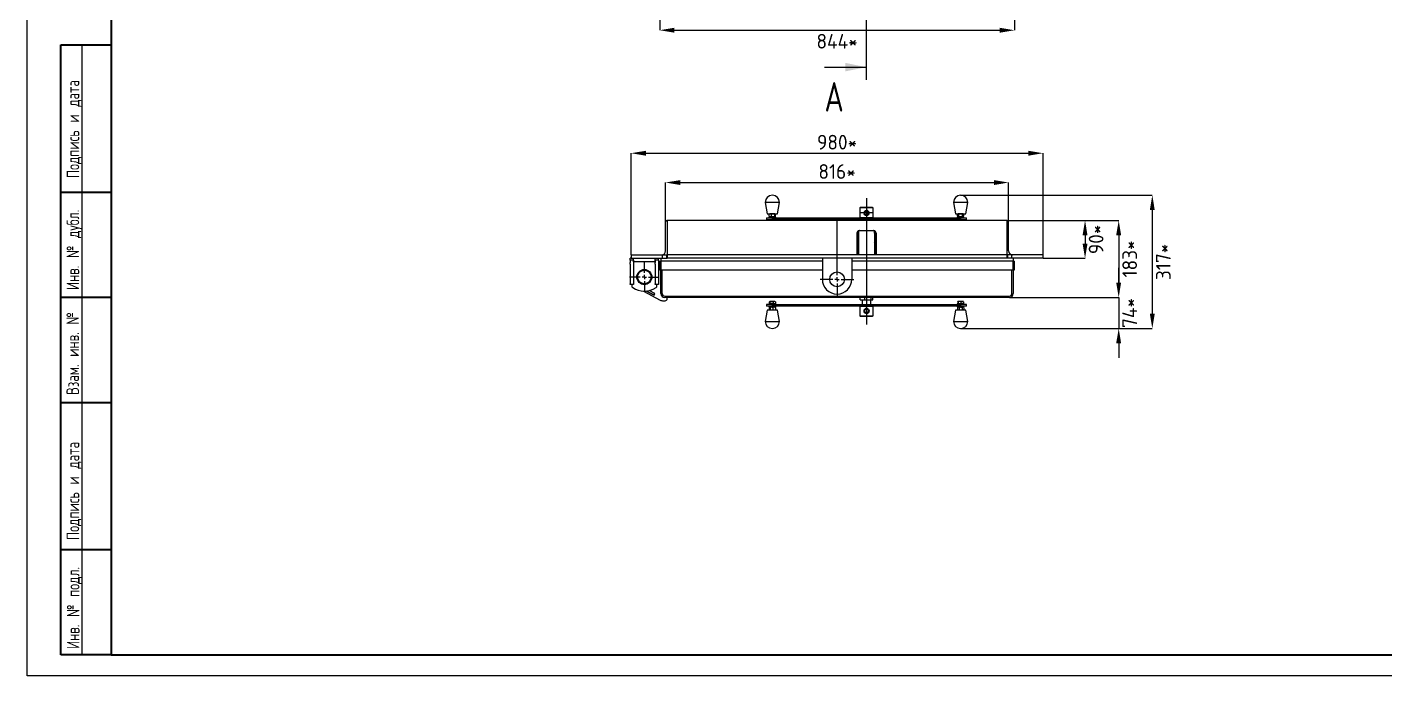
# Model space of a CAD drawing. Header units: millimetres. Extents: x 0 to 594, y 0 to 420.
# Drawn here: x 0 to 323, y 0 to 154.2 of the extents above; entities that cross this region are included whole.
import ezdxf

# ---------------------------------------------------------------- set-up
doc = ezdxf.new("R2010")
doc.units = ezdxf.units.MM
doc.header["$PDSIZE"] = -1
doc.layers.add('FORMAT', color=7, linetype='Continuous')
doc.layers.add('HIDDEN', color=30, linetype='Continuous')
doc.styles.add('GOST-2.304_Type-B', font='')
doc.styles.add('SLDTEXTSTYLE0', font='TXT', dxfattribs={"width": 0.7, "bigfont": 'bigfont'})
doc.styles.add('SLDTEXTSTYLE1', font='TXT', dxfattribs={"width": 0.7})
doc.styles.get('GOST-2.304_Type-B').set_extended_font_data('GOST Common')
doc.dimstyles.new('SLDDIMSTYLE0', dxfattribs={"dimtxt": 3.5, "dimasz": 3.5, "dimexe": 0, "dimexo": 0.0625, "dimgap": 0.875, "dimtad": 2, "dimdec": 1, "dimlfac": 10, "dimrnd": 1e-09, "dimzin": 12, "dimdsep": 46, "dimtxsty": 'SLDTEXTSTYLE1', "dimsah": 1, "dimcen": 0.09, "dimadec": 0, "dimazin": 3, "dimtfac": 1, "dimtdec": 1, "dimtmove": 0, "dimatfit": 0, "dimfxl": 1, "dimfrac": 2, "dimtolj": 1, "dimtzin": 12, "dimarcsym": 0})

# ---------------------------------------------------------------- blocks, each defined once
blk = doc.blocks.new('_D_1')
at = {"layer": 'Defpoints', "color": 0, "transparency": 16777216}
for p in [(150.5, 170.3), (234.9, 170.3), (234.9, 153.5)]:
    blk.add_point(p, dxfattribs=at)
at = {"layer": 'FORMAT', "color": 0, "lineweight": -2, "transparency": 16777216}
for p, q in [((150.5, 170.24), (150.5, 153.5)), ((234.9, 170.24), (234.9, 153.5)), ((154, 153.5), (231.4, 153.5))]:
    blk.add_line(p, q, dxfattribs=at)
at = {"layer": 'FORMAT', "color": 0, "transparency": 16777216}
for points in [[(154, 154.09), (154, 152.92), (150.5, 153.5)], [(231.4, 154.09), (231.4, 152.92), (234.9, 153.5)]]:
    blk.add_solid(points, dxfattribs=at)
at = {"layer": 'FORMAT', "color": 0, "transparency": 16777216, "insert": (192.7, 152.63), "char_height": 3.5, "attachment_point": 2, "style": 'GOST-2.304_Type-B'}
blk.add_mtext('\\A1;844*', dxfattribs=at)
blk = doc.blocks.new('_D_7')
at = {"layer": 'Defpoints', "color": 0, "transparency": 16777216}
for p in [(234.9, 114.26), (234.9, 82.58), (267.7, 82.58)]:
    blk.add_point(p, dxfattribs=at)
at = {"layer": 'FORMAT', "color": 0, "lineweight": -2, "transparency": 16777216}
for p, q in [((234.96, 114.26), (267.7, 114.26)), ((267.7, 110.76), (267.7, 86.08)), ((234.96, 82.58), (267.7, 82.58))]:
    blk.add_line(p, q, dxfattribs=at)
at = {"layer": 'FORMAT', "color": 0, "transparency": 16777216}
for points in [[(267.11, 110.76), (268.28, 110.76), (267.7, 114.26)], [(267.11, 86.08), (268.28, 86.08), (267.7, 82.58)]]:
    blk.add_solid(points, dxfattribs=at)
at = {"layer": 'FORMAT', "color": 0, "transparency": 16777216, "insert": (268.57, 98.42), "char_height": 3.5, "attachment_point": 2, "rotation": 90, "style": 'GOST-2.304_Type-B'}
blk.add_mtext('\\A1;317*', dxfattribs=at)
blk = doc.blocks.new('_D_8')
at = {"layer": 'Defpoints', "color": 0, "transparency": 16777216}
for p in [(233.7, 89.97), (234.9, 82.58), (259.7, 82.58)]:
    blk.add_point(p, dxfattribs=at)
at = {"layer": 'FORMAT', "color": 0, "lineweight": -2, "transparency": 16777216}
for p, q in [((259.7, 93.47), (259.7, 96.97)), ((233.76, 89.97), (259.7, 89.97)), ((259.7, 89.97), (259.7, 82.58)), ((234.96, 82.58), (259.7, 82.58)), ((259.7, 79.08), (259.7, 75.58))]:
    blk.add_line(p, q, dxfattribs=at)
at = {"layer": 'FORMAT', "color": 0, "transparency": 16777216}
for points in [[(259.11, 93.47), (260.28, 93.47), (259.7, 89.97)], [(259.11, 79.08), (260.28, 79.08), (259.7, 82.58)]]:
    blk.add_solid(points, dxfattribs=at)
at = {"layer": 'FORMAT', "color": 0, "transparency": 16777216, "insert": (260.57, 86.27), "char_height": 3.5, "attachment_point": 2, "rotation": 90, "style": 'GOST-2.304_Type-B'}
blk.add_mtext('\\A1;74*', dxfattribs=at)
blk = doc.blocks.new('_D_9')
at = {"layer": 'Defpoints', "color": 0, "transparency": 16777216}
for p in [(233.1, 108.27), (233.7, 89.97), (259.7, 89.97)]:
    blk.add_point(p, dxfattribs=at)
at = {"layer": 'FORMAT', "color": 0, "lineweight": -2, "transparency": 16777216}
for p, q in [((233.16, 108.27), (259.7, 108.27)), ((259.7, 104.77), (259.7, 93.47)), ((233.76, 89.97), (259.7, 89.97))]:
    blk.add_line(p, q, dxfattribs=at)
at = {"layer": 'FORMAT', "color": 0, "transparency": 16777216}
for points in [[(259.11, 104.77), (260.28, 104.77), (259.7, 108.27)], [(259.11, 93.47), (260.28, 93.47), (259.7, 89.97)]]:
    blk.add_solid(points, dxfattribs=at)
at = {"layer": 'FORMAT', "color": 0, "transparency": 16777216, "insert": (260.57, 99.12), "char_height": 3.5, "attachment_point": 2, "rotation": 90, "style": 'GOST-2.304_Type-B'}
blk.add_mtext('\\A1;183*', dxfattribs=at)
blk = doc.blocks.new('_D_10')
at = {"layer": 'Defpoints', "color": 0, "transparency": 16777216}
for p in [(233.1, 108.27), (241.7, 99.27), (251.7, 99.27)]:
    blk.add_point(p, dxfattribs=at)
at = {"layer": 'FORMAT', "color": 0, "lineweight": -2, "transparency": 16777216}
for p, q in [((233.16, 108.27), (251.7, 108.27)), ((251.7, 104.77), (251.7, 102.77)), ((241.76, 99.27), (251.7, 99.27))]:
    blk.add_line(p, q, dxfattribs=at)
at = {"layer": 'FORMAT', "color": 0, "transparency": 16777216}
for points in [[(251.11, 104.77), (252.28, 104.77), (251.7, 108.27)], [(251.11, 102.77), (252.28, 102.77), (251.7, 99.27)]]:
    blk.add_solid(points, dxfattribs=at)
at = {"layer": 'FORMAT', "color": 0, "transparency": 16777216, "insert": (252.57, 103.77), "char_height": 3.5, "attachment_point": 2, "rotation": 90, "style": 'GOST-2.304_Type-B'}
blk.add_mtext('\\A1;90*', dxfattribs=at)
blk = doc.blocks.new('_D_11')
at = {"layer": 'Defpoints', "color": 0, "transparency": 16777216}
for p in [(233.5, 117.29), (151.9, 107.94), (233.5, 107.94)]:
    blk.add_point(p, dxfattribs=at)
at = {"layer": 'FORMAT', "color": 0, "lineweight": -2, "transparency": 16777216}
for p, q in [((151.9, 108), (151.9, 117.29)), ((155.4, 117.29), (230, 117.29)), ((233.5, 108), (233.5, 117.29))]:
    blk.add_line(p, q, dxfattribs=at)
at = {"layer": 'FORMAT', "color": 0, "transparency": 16777216}
for points in [[(155.4, 117.87), (155.4, 116.7), (151.9, 117.29)], [(230, 117.87), (230, 116.7), (233.5, 117.29)]]:
    blk.add_solid(points, dxfattribs=at)
at = {"layer": 'FORMAT', "color": 0, "transparency": 16777216, "insert": (192.7, 121.66), "char_height": 3.5, "attachment_point": 2, "style": 'GOST-2.304_Type-B'}
blk.add_mtext('\\A1;816*', dxfattribs=at)
blk = doc.blocks.new('_D_12')
at = {"layer": 'Defpoints', "color": 0, "transparency": 16777216}
for p in [(241.7, 124.26), (143.7, 100.07), (241.7, 100.07)]:
    blk.add_point(p, dxfattribs=at)
at = {"layer": 'FORMAT', "color": 0, "lineweight": -2, "transparency": 16777216}
for p, q in [((143.7, 100.13), (143.7, 124.26)), ((147.2, 124.26), (238.2, 124.26)), ((241.7, 100.13), (241.7, 124.26))]:
    blk.add_line(p, q, dxfattribs=at)
at = {"layer": 'FORMAT', "color": 0, "transparency": 16777216}
for points in [[(147.2, 124.84), (147.2, 123.67), (143.7, 124.26)], [(238.2, 124.84), (238.2, 123.67), (241.7, 124.26)]]:
    blk.add_solid(points, dxfattribs=at)
at = {"layer": 'FORMAT', "color": 0, "transparency": 16777216, "insert": (192.7, 128.63), "char_height": 3.5, "attachment_point": 2, "style": 'GOST-2.304_Type-B'}
blk.add_mtext('\\A1;980*', dxfattribs=at)
blk = doc.blocks.new('SW_CENTERMARKSYMBOL_1')
at = {"layer": 'FORMAT', "color": 0}
for p, q in [((0, 1), (0, 3.55)), ((-1, 0), (-3.55, 0)), ((0, 0), (-0.5, 0)), ((0, 0), (0, 0.5)), ((0, 0), (0, -0.5)), ((0, 0), (0.5, 0)), ((1, 0), (3.55, 0)), ((0, -1), (0, -3.55))]:
    blk.add_line(p, q, dxfattribs=at)
blk = doc.blocks.new('SW_CENTERMARKSYMBOL_2')
at = {"layer": 'FORMAT', "color": 0}
for p, q in [((0, 1), (0, 13.83)), ((-1, 0), (-4, 0)), ((0, 0), (-0.5, 0)), ((0, 0), (0, 0.5)), ((0, 0), (0, -0.5)), ((0, 0), (0.5, 0)), ((1, 0), (4, 0)), ((0, -1), (0, -4))]:
    blk.add_line(p, q, dxfattribs=at)

msp = doc.modelspace()

# ---------------------------------------------------------------- linework, layer by layer
at = {"color": 7, "linetype": 'Continuous', "lineweight": 35}
for p, q in [((20, 415), (20, 5)), ((8, 5), (8, 150)), ((8, 150), (20, 150)), ((8, 115), (20, 115)), ((8, 90), (20, 90)), ((8, 65), (20, 65)), ((8, 30), (20, 30)), ((20, 5), (8, 5)), ((20, 5), (589, 5))]:
    msp.add_line(p, q, dxfattribs=at)
at = {"color": 7, "linetype": 'Continuous', "lineweight": 18}
msp.add_line((13, 150), (13, 5), dxfattribs=at)
at = {"layer": 'FORMAT'}
for p, q in [((199.697, 141.721), (199.697, 389.737)), ((189.697, 144.721), (199.697, 144.721)), ((199.697, 113.578), (199.697, 83.518)), ((222.097, 114.258), (234.897, 114.258)), ((175.597, 112.558), (176.057, 109.858)), ((178.281, 112.558), (175.597, 112.558)), ((176.057, 109.858), (178.537, 109.858)), ((176.712, 109.848), (176.621, 109.795)), ((177.704, 109.848), (176.712, 109.848)), ((176.897, 109.858), (176.897, 109.848)), ((177.697, 109.848), (177.697, 109.858)), ((177.882, 109.848), (177.704, 109.848)), ((177.973, 109.795), (177.882, 109.848)), ((178.997, 112.558), (178.281, 112.558)), ((178.537, 109.858), (178.997, 112.558)), ((198.227, 111.318), (198.147, 111.238)), ((198.147, 111.238), (198.147, 108.998)), ((199.694, 111.238), (198.147, 111.238)), ((201.167, 111.318), (198.227, 111.318)), ((201.16, 110.068), (198.231, 110.068)), ((199.981, 110.568), (199.404, 110.568)), ((199.694, 110.668), (199.693, 110.668)), ((201.247, 111.238), (199.694, 111.238)), ((199.982, 110.568), (200.271, 110.068)), ((200.271, 110.068), (199.982, 109.568)), ((200.271, 110.068), (200.27, 110.068)), ((201.247, 111.238), (201.167, 111.318)), ((201.247, 108.998), (201.247, 111.238)), ((220.397, 112.558), (220.857, 109.858)), ((223.103, 112.558), (220.397, 112.558)), ((220.857, 109.858), (223.337, 109.858)), ((221.512, 109.848), (221.367, 109.764)), ((222.363, 109.848), (221.512, 109.848)), ((221.697, 109.858), (221.697, 109.848)), ((222.682, 109.848), (222.363, 109.848)), ((222.497, 109.848), (222.497, 109.858)), ((222.827, 109.764), (222.682, 109.848)), ((223.797, 112.558), (223.103, 112.558)), ((223.337, 109.858), (223.797, 112.558)), ((151.897, 101.068), (151.897, 107.938)), ((152.227, 108.268), (152.297, 108.268)), ((233.097, 108.268), (152.297, 108.268)), ((152.297, 108.268), (152.297, 107.938)), ((152.297, 107.938), (152.297, 101.068)), ((175.897, 108.918), (175.897, 108.518)), ((175.897, 108.918), (177.199, 108.918)), ((175.897, 108.518), (177.199, 108.518)), ((176.497, 109.078), (176.497, 108.918)), ((177.345, 109.078), (176.497, 109.078)), ((176.497, 108.518), (176.497, 108.358)), ((176.497, 108.358), (178.097, 108.358)), ((176.569, 109.752), (176.621, 109.795)), ((176.569, 109.263), (176.569, 109.752)), ((176.569, 109.263), (176.621, 109.221)), ((176.574, 108.268), (176.574, 108.358)), ((176.621, 109.22), (176.712, 109.168)), ((176.712, 109.168), (177.882, 109.168)), ((176.897, 109.168), (176.897, 109.078)), ((177.091, 109.263), (177.091, 109.752)), ((177.111, 108.268), (177.111, 108.358)), ((177.199, 108.918), (199.712, 108.918)), ((199.712, 108.518), (177.199, 108.518)), ((178.097, 109.078), (177.345, 109.078)), ((177.697, 109.078), (177.697, 109.168)), ((177.819, 109.752), (177.819, 109.263)), ((177.834, 108.268), (177.834, 108.358)), ((177.882, 109.168), (177.973, 109.22)), ((178.02, 108.268), (178.02, 108.358)), ((178.025, 109.263), (178.025, 109.752)), ((178.097, 108.918), (178.097, 109.078)), ((178.097, 108.358), (178.097, 108.518)), ((198.147, 108.998), (198.227, 108.918)), ((198.147, 108.998), (199.694, 108.998)), ((198.647, 108.518), (198.647, 108.268)), ((199.404, 109.568), (199.981, 109.568)), ((199.693, 109.468), (199.694, 109.468)), ((199.694, 108.998), (201.247, 108.998)), ((199.712, 108.518), (199.712, 108.918)), ((199.712, 108.918), (222.208, 108.918)), ((222.208, 108.518), (199.712, 108.518)), ((200.747, 108.268), (200.747, 108.518)), ((201.167, 108.918), (201.247, 108.998)), ((221.297, 109.078), (221.297, 108.918)), ((221.333, 109.078), (221.297, 109.078)), ((221.297, 108.518), (221.297, 108.358)), ((221.297, 108.358), (222.66, 108.358)), ((222.897, 109.078), (221.333, 109.078)), ((221.347, 109.263), (221.347, 109.752)), ((221.367, 109.251), (221.512, 109.168)), ((221.407, 108.268), (221.407, 108.358)), ((221.512, 109.168), (222.682, 109.168)), ((221.689, 109.263), (221.689, 109.752)), ((221.697, 109.168), (221.697, 109.078)), ((222.009, 108.268), (222.009, 108.358)), ((222.208, 108.918), (223.497, 108.918)), ((222.208, 108.518), (223.497, 108.518)), ((222.438, 109.752), (222.438, 109.263)), ((222.497, 109.078), (222.497, 109.168)), ((222.66, 108.358), (222.897, 108.358)), ((222.682, 109.168), (222.827, 109.251)), ((222.698, 108.268), (222.698, 108.358)), ((222.786, 108.268), (222.786, 108.358)), ((222.846, 109.752), (222.824, 109.763)), ((222.825, 109.255), (222.846, 109.263)), ((222.846, 109.263), (222.846, 109.752)), ((222.897, 108.918), (222.897, 109.078)), ((222.897, 108.358), (222.897, 108.518)), ((223.497, 108.518), (223.497, 108.918)), ((233.167, 108.268), (233.097, 108.268)), ((233.097, 108.268), (233.097, 107.938)), ((233.097, 107.938), (233.097, 101.068)), ((233.497, 101.068), (233.497, 107.938)), ((197.397, 105.268), (197.697, 105.268)), ((197.397, 105.268), (197.397, 100.068)), ((197.697, 105.268), (197.697, 100.068)), ((197.768, 105.268), (197.768, 100.068)), ((198.047, 105.868), (197.997, 105.868)), ((198.047, 105.868), (201.347, 105.868)), ((201.397, 105.868), (201.347, 105.868)), ((201.626, 105.268), (201.626, 100.068)), ((201.997, 105.268), (201.697, 105.268)), ((201.697, 105.268), (201.697, 100.068)), ((201.997, 105.268), (201.997, 100.068)), ((152.297, 101.068), (152.297, 100.068)), ((197.768, 102.997), (197.697, 102.909)), ((197.768, 102.795), (197.697, 102.694)), ((201.697, 102.909), (201.626, 102.997)), ((201.626, 102.958), (201.697, 102.868)), ((233.097, 101.068), (233.097, 100.068)), ((144.247, 98.868), (143.447, 98.868)), ((143.447, 98.868), (143.447, 98.294)), ((143.447, 97.918), (143.447, 98.294)), ((143.447, 97.918), (143.447, 93.192)), ((143.497, 98.868), (143.497, 99.268)), ((143.697, 99.268), (143.497, 99.268)), ((143.697, 100.068), (143.697, 99.268)), ((143.697, 100.068), (151.097, 100.068)), ((143.697, 99.268), (151.097, 99.268)), ((144.247, 98.468), (144.247, 99.268)), ((144.247, 98.868), (144.247, 98.294)), ((149.447, 98.468), (144.247, 98.468)), ((144.247, 98.294), (144.247, 97.918)), ((144.247, 97.918), (144.247, 93.192)), ((149.447, 98.468), (149.447, 99.268)), ((149.447, 98.868), (149.447, 98.294)), ((150.247, 98.868), (149.447, 98.868)), ((149.447, 97.918), (149.447, 98.294)), ((149.447, 97.918), (149.447, 93.192)), ((150.197, 98.868), (150.197, 99.268)), ((150.247, 98.868), (150.247, 98.294)), ((150.247, 98.294), (150.247, 97.918)), ((150.247, 97.918), (150.247, 93.192)), ((150.397, 97.868), (150.247, 97.868)), ((150.397, 96.568), (150.397, 97.868)), ((150.497, 96.568), (150.497, 98.568)), ((150.497, 98.568), (150.797, 98.568)), ((150.797, 99.268), (150.797, 98.568)), ((150.797, 98.568), (150.797, 96.568)), ((189.197, 98.568), (150.797, 98.568)), ((151.097, 100.068), (151.097, 99.268)), ((151.097, 100.068), (152.097, 100.068)), ((151.097, 99.268), (152.097, 99.268)), ((152.097, 100.068), (152.097, 99.268)), ((152.097, 100.068), (152.297, 100.068)), ((152.097, 99.268), (152.297, 99.268)), ((233.097, 100.068), (152.297, 100.068)), ((152.297, 100.068), (152.297, 99.738)), ((152.297, 99.738), (152.297, 99.268)), ((233.097, 99.268), (152.297, 99.268)), ((189.197, 99.268), (189.197, 98.268)), ((189.197, 98.268), (189.197, 94.268)), ((196.197, 99.268), (196.197, 98.268)), ((234.597, 98.568), (196.197, 98.568)), ((196.197, 98.268), (196.197, 94.268)), ((233.297, 100.068), (233.097, 100.068)), ((233.097, 100.068), (233.097, 99.738)), ((233.097, 99.738), (233.097, 99.268)), ((233.297, 99.268), (233.097, 99.268)), ((233.297, 99.268), (233.297, 100.068)), ((234.297, 100.068), (233.297, 100.068)), ((234.297, 99.268), (233.297, 99.268)), ((234.297, 99.268), (234.297, 100.068)), ((241.697, 100.068), (234.297, 100.068)), ((241.697, 99.268), (234.297, 99.268)), ((234.597, 99.268), (234.597, 98.568)), ((234.597, 96.568), (234.597, 98.568)), ((234.597, 98.568), (234.897, 98.568)), ((234.897, 96.568), (234.897, 98.568)), ((241.697, 99.268), (241.697, 100.068)), ((150.497, 96.568), (150.397, 96.568)), ((150.497, 96.568), (150.797, 96.568)), ((150.797, 96.568), (189.197, 96.568)), ((150.797, 90.868), (150.797, 96.568)), ((151.097, 90.868), (151.097, 96.568)), ((196.197, 96.568), (234.597, 96.568)), ((234.297, 90.868), (234.297, 96.568)), ((234.597, 96.568), (234.897, 96.568)), ((234.597, 96.568), (234.597, 90.868)), ((143.447, 93.068), (143.447, 93.192)), ((144.247, 93.068), (143.447, 93.068)), ((143.847, 93.068), (143.847, 92.726)), ((144.247, 93.192), (144.247, 93.068)), ((146.643, 91.472), (150.624, 89.355)), ((147.349, 91.493), (149.155, 90.532)), ((147.372, 91.492), (147.367, 91.495)), ((147.372, 91.492), (147.374, 91.496)), ((149.138, 90.553), (147.372, 91.492)), ((149.326, 90.906), (148.011, 91.605)), ((149.352, 90.903), (148.026, 91.609)), ((149.138, 90.553), (149.326, 90.906)), ((149.16, 90.541), (149.138, 90.553)), ((149.155, 90.532), (149.352, 90.903)), ((149.348, 90.894), (149.326, 90.906)), ((149.447, 93.068), (149.447, 93.192)), ((150.247, 93.068), (149.447, 93.068)), ((149.847, 92.726), (149.847, 93.068)), ((150.247, 93.192), (150.247, 93.068)), ((151.375, 89.168), (151.797, 89.168)), ((151.697, 90.268), (233.697, 90.268)), ((233.697, 89.968), (151.697, 89.968)), ((152.297, 89.668), (152.297, 89.968)), ((175.897, 88.318), (175.897, 87.918)), ((177.199, 88.318), (175.897, 88.318)), ((177.199, 87.918), (175.897, 87.918)), ((176.497, 88.478), (176.497, 88.318)), ((177.322, 88.478), (176.497, 88.478)), ((176.497, 87.918), (176.497, 87.758)), ((176.497, 87.758), (178.097, 87.758)), ((176.567, 87.572), (176.567, 87.083)), ((176.572, 88.912), (176.572, 88.478)), ((176.712, 87.668), (176.619, 87.614)), ((176.712, 89.008), (176.624, 88.957)), ((177.882, 89.008), (176.712, 89.008)), ((176.895, 87.668), (176.712, 87.668)), ((176.766, 88.478), (176.766, 88.912)), ((176.781, 87.572), (176.781, 87.083)), ((177.882, 87.668), (176.895, 87.668)), ((176.897, 87.758), (176.897, 87.668)), ((177.199, 88.318), (199.712, 88.318)), ((199.712, 87.918), (177.199, 87.918)), ((178.097, 88.478), (177.322, 88.478)), ((177.491, 88.912), (177.491, 88.478)), ((177.51, 87.083), (177.51, 87.572)), ((177.697, 87.668), (177.697, 87.758)), ((177.97, 88.957), (177.882, 89.008)), ((177.976, 87.614), (177.882, 87.668)), ((178.027, 87.572), (177.975, 87.613)), ((178.022, 88.912), (178.022, 88.478)), ((178.027, 87.572), (178.027, 87.083)), ((178.097, 88.318), (178.097, 88.478)), ((178.097, 87.758), (178.097, 87.918)), ((198.227, 87.918), (198.147, 87.838)), ((198.147, 87.838), (198.147, 85.598)), ((201.247, 87.838), (198.147, 87.838)), ((198.195, 89.368), (198.195, 89.968)), ((198.195, 89.368), (199.309, 89.368)), ((198.647, 89.368), (198.647, 88.318)), ((199.139, 86.768), (199.428, 87.268)), ((199.309, 89.368), (199.309, 89.968)), ((199.309, 89.368), (200.81, 89.368)), ((200.009, 87.268), (199.432, 87.268)), ((199.712, 88.318), (199.712, 87.918)), ((199.712, 88.318), (222.208, 88.318)), ((222.208, 87.918), (199.712, 87.918)), ((199.717, 87.368), (199.715, 87.368)), ((200.747, 88.318), (200.747, 89.368)), ((200.81, 89.368), (200.81, 89.968)), ((200.81, 89.368), (201.198, 89.368)), ((201.247, 87.838), (201.167, 87.918)), ((201.198, 89.368), (201.198, 89.968)), ((201.247, 85.598), (201.247, 87.838)), ((221.297, 88.478), (221.297, 88.318)), ((222.897, 88.478), (221.297, 88.478)), ((221.297, 87.918), (221.297, 87.758)), ((221.297, 87.758), (222.897, 87.758)), ((221.372, 87.581), (221.347, 87.572)), ((221.347, 87.572), (221.347, 87.083)), ((221.512, 87.668), (221.37, 87.586)), ((221.404, 88.912), (221.404, 88.478)), ((221.512, 89.008), (221.439, 88.966)), ((221.499, 88.912), (221.499, 88.478)), ((221.631, 89.008), (221.512, 89.008)), ((221.835, 87.668), (221.512, 87.668)), ((222.682, 89.008), (221.631, 89.008)), ((221.697, 87.758), (221.697, 87.668)), ((221.761, 87.572), (221.761, 87.083)), ((222.682, 87.668), (221.835, 87.668)), ((222.192, 88.478), (222.192, 88.912)), ((223.497, 88.318), (222.208, 88.318)), ((223.497, 87.918), (222.208, 87.918)), ((222.497, 87.668), (222.497, 87.758)), ((222.51, 87.083), (222.51, 87.572)), ((222.754, 88.966), (222.682, 89.008)), ((222.823, 87.586), (222.682, 87.668)), ((222.789, 88.912), (222.789, 88.478)), ((222.846, 87.572), (222.846, 87.083)), ((222.897, 88.318), (222.897, 88.478)), ((222.897, 87.758), (222.897, 87.918)), ((223.497, 87.918), (223.497, 88.318)), ((176.057, 86.978), (175.597, 84.278)), ((175.597, 84.278), (176.327, 84.278)), ((176.589, 86.978), (176.057, 86.978)), ((176.327, 84.278), (178.997, 84.278)), ((178.537, 86.978), (176.589, 86.978)), ((176.619, 87.042), (176.712, 86.988)), ((176.712, 86.988), (177.882, 86.988)), ((176.897, 86.988), (176.897, 86.978)), ((177.697, 86.978), (177.697, 86.988)), ((177.882, 86.988), (177.976, 87.042)), ((178.027, 87.083), (177.975, 87.042)), ((178.997, 84.278), (178.537, 86.978)), ((198.147, 85.598), (198.227, 85.518)), ((198.147, 85.598), (201.247, 85.598)), ((198.227, 85.518), (199.714, 85.518)), ((199.139, 86.768), (199.143, 86.768)), ((199.428, 86.268), (199.139, 86.768)), ((199.432, 86.268), (200.009, 86.268)), ((199.714, 85.518), (201.167, 85.518)), ((199.715, 86.168), (199.717, 86.168)), ((201.167, 85.518), (201.247, 85.598)), ((220.857, 86.978), (220.397, 84.278)), ((220.397, 84.278), (221.104, 84.278)), ((221.372, 86.978), (220.857, 86.978)), ((221.104, 84.278), (223.797, 84.278)), ((221.372, 87.074), (221.347, 87.083)), ((221.37, 87.069), (221.512, 86.988)), ((223.337, 86.978), (221.372, 86.978)), ((221.512, 86.988), (222.682, 86.988)), ((221.697, 86.988), (221.697, 86.978)), ((222.497, 86.978), (222.497, 86.988)), ((222.682, 86.988), (222.823, 87.069)), ((223.797, 84.278), (223.337, 86.978)), ((222.097, 82.578), (234.897, 82.578))]:
    msp.add_line(p, q, dxfattribs=at)
at = {"layer": 'FORMAT', "flags": 128}
for points in [[(199.404, 110.568), (199.249, 110.3), (199.115, 110.068)], [(199.115, 110.068), (199.27, 109.8), (199.404, 109.568)], [(200.27, 110.068), (200.115, 110.335), (199.981, 110.568)], [(199.981, 109.568), (200.136, 109.835), (200.27, 110.068)], [(178.025, 109.752), (177.971, 109.796), (177.915, 109.81), (177.819, 109.752)], [(178.025, 109.263), (177.971, 109.219), (177.915, 109.206), (177.819, 109.263)], [(197.975, 105.866), (197.881, 105.815), (197.81, 105.703), (197.783, 105.616), (197.767, 105.513), (197.762, 105.395), (197.768, 105.268)], [(201.447, 105.866), (201.447, 105.866), (201.444, 105.866), (201.436, 105.866), (201.423, 105.867), (201.408, 105.868), (201.397, 105.868)], [(201.626, 105.268), (201.629, 105.404), (201.623, 105.524), (201.608, 105.624), (201.584, 105.703), (201.515, 105.81), (201.462, 105.851), (201.418, 105.866)], [(197.697, 102.768), (197.716, 103.04), (197.768, 103.295)], [(197.697, 102.868), (197.71, 102.885), (197.768, 102.958)], [(201.626, 103.295), (201.678, 103.04), (201.697, 102.768)], [(201.697, 102.694), (201.656, 102.754), (201.626, 102.795)], [(176.567, 87.572), (176.623, 87.616), (176.682, 87.63), (176.781, 87.572)], [(176.572, 88.912), (176.623, 88.956), (176.676, 88.97), (176.766, 88.912)], [(176.766, 88.912), (177.128, 88.97), (177.491, 88.912)], [(178.022, 88.912), (177.971, 88.956), (177.97, 88.957)], [(199.432, 87.268), (199.278, 87), (199.143, 86.768)], [(200.298, 86.768), (200.144, 87.035), (200.009, 87.268)], [(221.404, 88.912), (221.429, 88.956), (221.455, 88.97), (221.499, 88.912)], [(222.192, 88.912), (222.49, 88.97), (222.789, 88.912)], [(222.789, 88.912), (222.764, 88.956), (222.752, 88.963)], [(176.567, 87.083), (176.623, 87.039), (176.682, 87.026), (176.781, 87.083)], [(199.143, 86.768), (199.298, 86.5), (199.432, 86.268)], [(200.009, 86.268), (200.164, 86.535), (200.298, 86.768)], [(222.821, 87.071), (222.758, 87.039), (222.666, 87.026), (222.51, 87.083)]]:
    msp.add_lwpolyline(points, dxfattribs=at)
at = {"layer": 'FORMAT'}
for centre, radius in [((199.693, 110.068), 0.6), ((199.693, 110.068), 0.45), ((146.847, 94.818), 1.8), ((146.847, 94.818), 1.6), ((192.697, 94.268), 1.75), ((199.717, 86.768), 0.6), ((199.721, 86.768), 0.45)]:
    msp.add_circle(centre, radius, dxfattribs=at)
for centre, radius, start, end in [((177.297, 112.558), 1.7, 360, 180), ((222.097, 112.558), 1.7, 360, 180), ((199.694, 110.068), 0.6, 270.00009, 89.99991), ((152.227, 107.938), 0.33, 90, 180), ((176.83, 109.186), 0.623, 65.24675, 114.75325), ((176.83, 109.829), 0.623, 245.24675, 294.75325), ((177.455, 108.626), 1.184, 72.08445, 107.91555), ((177.455, 110.389), 1.184, 252.08445, 287.91555), ((221.518, 109.524), 0.285, 53.18269, 126.81731), ((221.523, 109.477), 0.271, 235.10187, 307.7082), ((222.064, 108.557), 1.252, 72.58644, 107.41356), ((222.064, 110.458), 1.252, 252.58644, 287.41356), ((222.642, 109.416), 0.393, 58.72759, 121.27241), ((222.642, 109.599), 0.393, 238.72759, 301.27241), ((233.167, 107.938), 0.33, 0, 90), ((197.997, 105.268), 0.6, 94.29723, 180), ((197.972, 105.273), 0.275, 138.87157, 181.18054), ((197.997, 105.269), 0.599, 89.99478, 94.725), ((197.997, 106.467), 0.601, 267.91804, 274.7722), ((201.397, 106.466), 0.601, 265.22554, 272.04093), ((201.397, 105.268), 0.6, 360, 85.70278), ((201.427, 105.275), 0.27, 358.39753, 42.42469), ((150.897, 101.068), 1, 270, 0), ((197.888, 100.965), 0.191, 179.31846, 231.01015), ((201.519, 100.961), 0.178, 307.07248, 2.0836), ((234.497, 101.068), 1, 180, 270), ((192.697, 94.268), 3.5, 180, 270), ((192.697, 94.268), 3.5, 270, 0), ((144.347, 92.726), 0.5, 180, 236.25101), ((146.847, 96.468), 5, 236.25101, 303.74899), ((149.347, 92.726), 0.5, 303.74899, 0), ((151.697, 90.868), 0.9, 180, 270), ((151.697, 90.868), 0.6, 180, 270), ((233.697, 90.868), 0.6, 270, 0), ((233.697, 90.868), 0.9, 270, 0), ((151.375, 90.768), 1.6, 242, 270), ((151.797, 89.668), 0.5, 270, 0), ((177.146, 86.441), 1.189, 72.1254, 107.87461), ((177.756, 88.324), 0.645, 65.67737, 114.32263), ((177.769, 87.018), 0.611, 65.00899, 114.99101), ((199.715, 86.768), 0.6, 90.00267, 269.99733), ((221.554, 87.226), 0.403, 59.15251, 120.84749), ((221.846, 87.897), 1.073, 71.17835, 108.82165), ((222.136, 86.378), 1.251, 72.57738, 107.42262), ((222.672, 87.369), 0.259, 54.84556, 128.51971), ((177.297, 84.278), 1.7, 180, 0), ((177.146, 88.215), 1.189, 252.12539, 287.87461), ((177.769, 87.637), 0.611, 245.00899, 294.99101), ((222.097, 84.278), 1.7, 180, 0), ((221.554, 87.43), 0.403, 239.15251, 300.84749), ((222.136, 88.277), 1.251, 252.57738, 287.42262)]:
    msp.add_arc(centre, radius, start, end, dxfattribs=at)
msp.add_solid([(199.697, 144.721), (194.697, 145.721), (194.697, 143.721)], dxfattribs=at)
at = {"layer": 'HIDDEN', "color": 1, "lineweight": 18}
for p, q in [((0, 0), (0, 420)), ((594, 0), (0, 0))]:
    msp.add_line(p, q, dxfattribs=at)

# ---------------------------------------------------------------- block references
at = {"layer": 'FORMAT'}
for name, p in [('SW_CENTERMARKSYMBOL_2', (192.697, 94.268)), ('SW_CENTERMARKSYMBOL_1', (146.844, 94.818))]:
    msp.add_blockref(name, p, dxfattribs=at)

# ---------------------------------------------------------------- texts
at = {"color": 7, "linetype": 'Continuous', "lineweight": 0, "char_height": 3, "attachment_point": 1, "rotation": 90, "style": 'SLDTEXTSTYLE0'}
for s, insert in [('Подпись и дата', (9.403, 118.347)), ('Инв. № дубл.', (9.384, 91.754)), ('Взам. инв. №', (9.342, 66.804)), ('Подпись и дата', (9.398, 32.301)), ('Инв. № подл.', (9.455, 6.408))]:
    msp.add_mtext(s, dxfattribs=dict(at, insert=insert))
at = {"layer": 'FORMAT', "insert": (189.697, 141.163), "char_height": 7, "attachment_point": 1, "style": 'SLDTEXTSTYLE0'}
msp.add_mtext('А', dxfattribs=at)

# ---------------------------------------------------------------- dimensions: what is measured, and where the dimension line sits
at = {"layer": 'FORMAT'}
for base, p1, p2, picture, middle in [((234.897, 153.505), (150.497, 170.305), (234.897, 170.305), '_D_1', (192.697, 153.505)), ((233.497, 117.287), (151.897, 107.938), (233.497, 107.938), '_D_11', (192.697, 117.287))]:
    dim = msp.add_linear_dim(base=base, p1=p1, p2=p2, text='<>*', dimstyle='SLDDIMSTYLE0', override={"dimtxsty": 'GOST-2.304_Type-B'}, dxfattribs=at)
    dim.commit()
    dim.dimension.update_dxf_attribs({"geometry": picture, "text_midpoint": middle, "dimtype": 160})
for base, p1, p2, angle, override, picture, middle in [((241.697, 124.258), (143.697, 100.068), (241.697, 100.068), 0, {"dimtxsty": 'GOST-2.304_Type-B'}, '_D_12', (192.697, 124.258)), ((267.697, 82.578), (234.897, 114.258), (234.897, 82.578), 90, {"dimdec": 0, "dimtxsty": 'GOST-2.304_Type-B'}, '_D_7', (267.697, 98.418)), ((259.697, 89.968), (233.097, 108.268), (233.697, 89.968), 90, {"dimdec": 0, "dimtxsty": 'GOST-2.304_Type-B'}, '_D_9', (259.697, 99.118)), ((251.697, 99.268), (233.097, 108.268), (241.697, 99.268), 90, {"dimtxsty": 'GOST-2.304_Type-B'}, '_D_10', (251.697, 103.768)), ((259.697, 82.578), (233.697, 89.968), (234.897, 82.578), 90, {"dimdec": 0, "dimtxsty": 'GOST-2.304_Type-B'}, '_D_8', (259.697, 86.273))]:
    dim = msp.add_linear_dim(base=base, p1=p1, p2=p2, angle=angle, text='<>*', dimstyle='SLDDIMSTYLE0', override=override, dxfattribs=at)
    dim.commit()
    dim.dimension.update_dxf_attribs({"geometry": picture, "text_midpoint": middle, "dimtype": 160})

doc.saveas('drawing.dxf')
